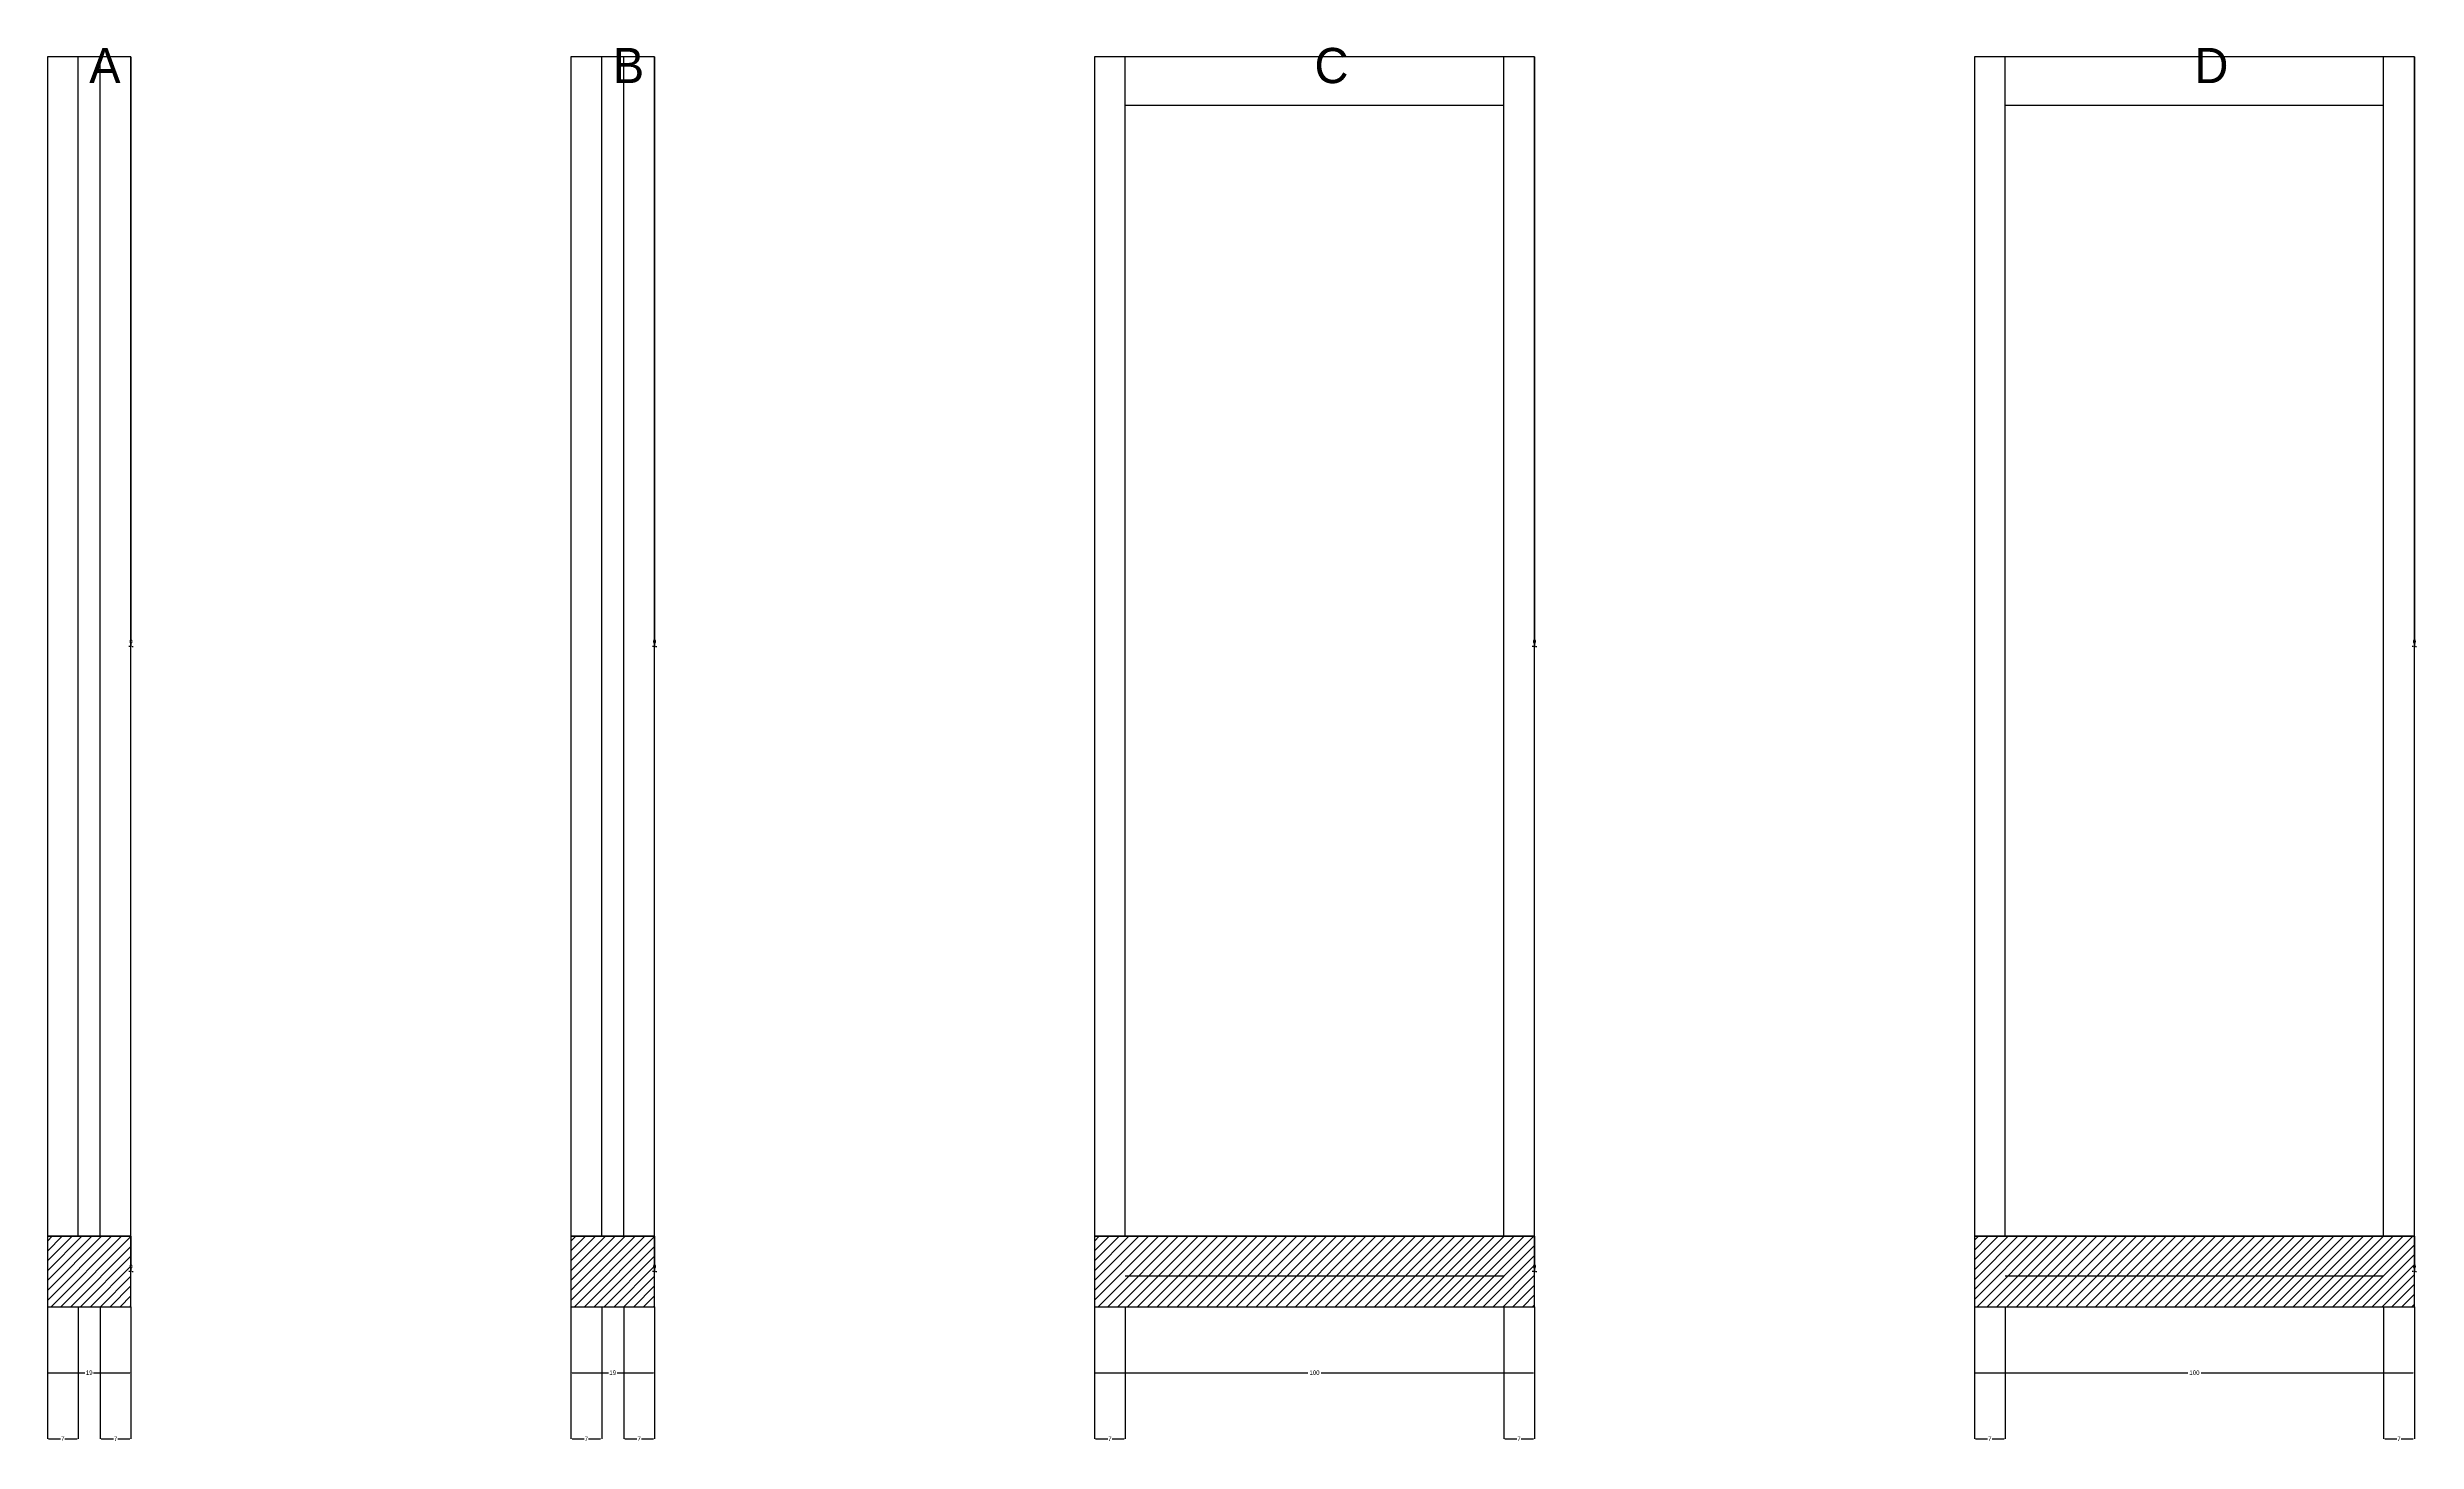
# Model space of a CAD drawing. Header units: centimetres. Extents: x 80 to 618, y -31 to 286.
import ezdxf

# ---------------------------------------------------------------- set-up
doc = ezdxf.new("R2010")
doc.units = ezdxf.units.CM
doc.linetypes.add('DASHED', pattern=[0])
for name, color, linetype in [('concreto', 7, 'Continuous'), ('COTA', 7, 'Continuous'), ('laje', 7, 'Continuous'), ('linhas_hidden', 7, 'Continuous'), ('NOMENCLATURA', 7, 'Continuous'), ('paineis_abcd', 7, 'Continuous'), ('sarrafos', 7, 'Continuous')]:
    doc.layers.add(name, color=color, linetype=linetype)
doc.dimstyles.get("Standard").update_dxf_attribs({"dimtxt": 2.5, "dimasz": 2.5, "dimexe": 1.25, "dimexo": 0.625, "dimtad": 1, "dimcen": 2.5, "dimazin": 3, "dimtfac": 1, "dimtmove": 0, "dimatfit": 3})

# ---------------------------------------------------------------- blocks, each defined once
blk = doc.blocks.new('_CLOSEDFILLED')
at = {"color": 0, "linetype": 'BYBLOCK'}
blk.add_solid([(-1, 0.2), (0, 0), (-1, -0.2)], dxfattribs=at)
blk = doc.blocks.new('*D1')
at = {"color": 1}
for p, q in [((99, 16), (99, 8)), ((98.75, 8), (98.5, 8)), ((99, 0), (99, 8)), ((99, 8), (99, 8)), ((99.25, 8), (99.5, 8))]:
    blk.add_line(p, q, dxfattribs=at)
at = {"layer": 'Defpoints'}
for p in [(99, 16), (99, 8), (99, 0)]:
    blk.add_point(p, dxfattribs=at)
at = {"layer": 'COTA', "color": 1, "xscale": 0.25, "yscale": 0.25}
blk.add_blockref('_CLOSEDFILLED', (99, 8), dxfattribs=at)
at = {"layer": 'COTA', "color": 1, "xscale": 0.25, "yscale": 0.25, "rotation": 180}
blk.add_blockref('_CLOSEDFILLED', (99, 8), dxfattribs=at)
at = {"layer": 'COTA', "color": 1, "insert": (99, 9.125), "char_height": 1, "attachment_point": 5}
blk.add_mtext('0', dxfattribs=at)
blk = doc.blocks.new('*D2')
at = {"color": 1}
for p, q in [((99, 284), (99, 150)), ((98.75, 150), (98.5, 150)), ((99, 16), (99, 150)), ((99, 150), (99, 150)), ((99.25, 150), (99.5, 150))]:
    blk.add_line(p, q, dxfattribs=at)
at = {"layer": 'Defpoints'}
for p in [(99, 284), (99, 150), (99, 16)]:
    blk.add_point(p, dxfattribs=at)
at = {"layer": 'COTA', "color": 1, "xscale": 0.25, "yscale": 0.25}
blk.add_blockref('_CLOSEDFILLED', (99, 150), dxfattribs=at)
at = {"layer": 'COTA', "color": 1, "xscale": 0.25, "yscale": 0.25, "rotation": 180}
blk.add_blockref('_CLOSEDFILLED', (99, 150), dxfattribs=at)
at = {"layer": 'COTA', "color": 1, "insert": (99, 151.125), "char_height": 1, "attachment_point": 5}
blk.add_mtext('0', dxfattribs=at)
blk = doc.blocks.new('*D3')
at = {"color": 1}
for p, q in [((80, 0), (80, -15)), ((99, 0), (99, -15)), ((80.25, -15), (88.5, -15)), ((90.5, -15), (98.75, -15))]:
    blk.add_line(p, q, dxfattribs=at)
at = {"layer": 'Defpoints'}
for p in [(80, 0), (99, 0), (80, -15)]:
    blk.add_point(p, dxfattribs=at)
at = {"layer": 'COTA', "color": 1, "xscale": 0.25, "yscale": 0.25, "rotation": 180}
blk.add_blockref('_CLOSEDFILLED', (80, -15), dxfattribs=at)
at = {"layer": 'COTA', "color": 1, "xscale": 0.25, "yscale": 0.25}
blk.add_blockref('_CLOSEDFILLED', (99, -15), dxfattribs=at)
at = {"layer": 'COTA', "color": 1, "insert": (89.5, -15), "char_height": 1, "attachment_point": 5}
blk.add_mtext('19', dxfattribs=at)
blk = doc.blocks.new('*D4')
at = {"color": 1}
for p, q in [((80, 0), (80, -30)), ((87, 0), (87, -30)), ((80.25, -30), (83, -30)), ((84, -30), (86.75, -30))]:
    blk.add_line(p, q, dxfattribs=at)
at = {"layer": 'Defpoints'}
for p in [(80, 0), (87, 0), (80, -30)]:
    blk.add_point(p, dxfattribs=at)
at = {"layer": 'COTA', "color": 1, "xscale": 0.25, "yscale": 0.25, "rotation": 180}
blk.add_blockref('_CLOSEDFILLED', (80, -30), dxfattribs=at)
at = {"layer": 'COTA', "color": 1, "xscale": 0.25, "yscale": 0.25}
blk.add_blockref('_CLOSEDFILLED', (87, -30), dxfattribs=at)
at = {"layer": 'COTA', "color": 1, "insert": (83.5, -30), "char_height": 1, "attachment_point": 5}
blk.add_mtext('7', dxfattribs=at)
blk = doc.blocks.new('*D5')
at = {"color": 1}
for p, q in [((92, 0), (92, -30)), ((99, 0), (99, -30)), ((92.25, -30), (95, -30)), ((96, -30), (98.75, -30))]:
    blk.add_line(p, q, dxfattribs=at)
at = {"layer": 'Defpoints'}
for p in [(92, 0), (99, 0), (92, -30)]:
    blk.add_point(p, dxfattribs=at)
at = {"layer": 'COTA', "color": 1, "xscale": 0.25, "yscale": 0.25, "rotation": 180}
blk.add_blockref('_CLOSEDFILLED', (92, -30), dxfattribs=at)
at = {"layer": 'COTA', "color": 1, "xscale": 0.25, "yscale": 0.25}
blk.add_blockref('_CLOSEDFILLED', (99, -30), dxfattribs=at)
at = {"layer": 'COTA', "color": 1, "insert": (95.5, -30), "char_height": 1, "attachment_point": 5}
blk.add_mtext('7', dxfattribs=at)
blk = doc.blocks.new('*D6')
at = {"color": 1}
for p, q in [((218, 16), (218, 8)), ((217.75, 8), (217.5, 8)), ((218, 0), (218, 8)), ((218, 8), (218, 8)), ((218.25, 8), (218.5, 8))]:
    blk.add_line(p, q, dxfattribs=at)
at = {"layer": 'Defpoints'}
for p in [(218, 16), (218, 8), (218, 0)]:
    blk.add_point(p, dxfattribs=at)
at = {"layer": 'COTA', "color": 1, "xscale": 0.25, "yscale": 0.25}
blk.add_blockref('_CLOSEDFILLED', (218, 8), dxfattribs=at)
at = {"layer": 'COTA', "color": 1, "xscale": 0.25, "yscale": 0.25, "rotation": 180}
blk.add_blockref('_CLOSEDFILLED', (218, 8), dxfattribs=at)
at = {"layer": 'COTA', "color": 1, "insert": (218, 9.125), "char_height": 1, "attachment_point": 5}
blk.add_mtext('0', dxfattribs=at)
blk = doc.blocks.new('*D7')
at = {"color": 1}
for p, q in [((218, 284), (218, 150)), ((217.75, 150), (217.5, 150)), ((218, 16), (218, 150)), ((218, 150), (218, 150)), ((218.25, 150), (218.5, 150))]:
    blk.add_line(p, q, dxfattribs=at)
at = {"layer": 'Defpoints'}
for p in [(218, 284), (218, 150), (218, 16)]:
    blk.add_point(p, dxfattribs=at)
at = {"layer": 'COTA', "color": 1, "xscale": 0.25, "yscale": 0.25}
blk.add_blockref('_CLOSEDFILLED', (218, 150), dxfattribs=at)
at = {"layer": 'COTA', "color": 1, "xscale": 0.25, "yscale": 0.25, "rotation": 180}
blk.add_blockref('_CLOSEDFILLED', (218, 150), dxfattribs=at)
at = {"layer": 'COTA', "color": 1, "insert": (218, 151.125), "char_height": 1, "attachment_point": 5}
blk.add_mtext('0', dxfattribs=at)
blk = doc.blocks.new('*D8')
at = {"color": 1}
for p, q in [((199, 0), (199, -15)), ((218, 0), (218, -15)), ((199.25, -15), (207.5, -15)), ((209.5, -15), (217.75, -15))]:
    blk.add_line(p, q, dxfattribs=at)
at = {"layer": 'Defpoints'}
for p in [(199, 0), (218, 0), (199, -15)]:
    blk.add_point(p, dxfattribs=at)
at = {"layer": 'COTA', "color": 1, "xscale": 0.25, "yscale": 0.25, "rotation": 180}
blk.add_blockref('_CLOSEDFILLED', (199, -15), dxfattribs=at)
at = {"layer": 'COTA', "color": 1, "xscale": 0.25, "yscale": 0.25}
blk.add_blockref('_CLOSEDFILLED', (218, -15), dxfattribs=at)
at = {"layer": 'COTA', "color": 1, "insert": (208.5, -15), "char_height": 1, "attachment_point": 5}
blk.add_mtext('19', dxfattribs=at)
blk = doc.blocks.new('*D9')
at = {"color": 1}
for p, q in [((199, 0), (199, -30)), ((206, 0), (206, -30)), ((199.25, -30), (202, -30)), ((203, -30), (205.75, -30))]:
    blk.add_line(p, q, dxfattribs=at)
at = {"layer": 'Defpoints'}
for p in [(199, 0), (206, 0), (199, -30)]:
    blk.add_point(p, dxfattribs=at)
at = {"layer": 'COTA', "color": 1, "xscale": 0.25, "yscale": 0.25, "rotation": 180}
blk.add_blockref('_CLOSEDFILLED', (199, -30), dxfattribs=at)
at = {"layer": 'COTA', "color": 1, "xscale": 0.25, "yscale": 0.25}
blk.add_blockref('_CLOSEDFILLED', (206, -30), dxfattribs=at)
at = {"layer": 'COTA', "color": 1, "insert": (202.5, -30), "char_height": 1, "attachment_point": 5}
blk.add_mtext('7', dxfattribs=at)
blk = doc.blocks.new('*D10')
at = {"color": 1}
for p, q in [((211, 0), (211, -30)), ((218, 0), (218, -30)), ((211.25, -30), (214, -30)), ((215, -30), (217.75, -30))]:
    blk.add_line(p, q, dxfattribs=at)
at = {"layer": 'Defpoints'}
for p in [(211, 0), (218, 0), (211, -30)]:
    blk.add_point(p, dxfattribs=at)
at = {"layer": 'COTA', "color": 1, "xscale": 0.25, "yscale": 0.25, "rotation": 180}
blk.add_blockref('_CLOSEDFILLED', (211, -30), dxfattribs=at)
at = {"layer": 'COTA', "color": 1, "xscale": 0.25, "yscale": 0.25}
blk.add_blockref('_CLOSEDFILLED', (218, -30), dxfattribs=at)
at = {"layer": 'COTA', "color": 1, "insert": (214.5, -30), "char_height": 1, "attachment_point": 5}
blk.add_mtext('7', dxfattribs=at)
blk = doc.blocks.new('*D11')
at = {"color": 1}
for p, q in [((418, 16), (418, 8)), ((417.75, 8), (417.5, 8)), ((418, 0), (418, 8)), ((418, 8), (418, 8)), ((418.25, 8), (418.5, 8))]:
    blk.add_line(p, q, dxfattribs=at)
at = {"layer": 'Defpoints'}
for p in [(418, 16), (418, 8), (418, 0)]:
    blk.add_point(p, dxfattribs=at)
at = {"layer": 'COTA', "color": 1, "xscale": 0.25, "yscale": 0.25}
blk.add_blockref('_CLOSEDFILLED', (418, 8), dxfattribs=at)
at = {"layer": 'COTA', "color": 1, "xscale": 0.25, "yscale": 0.25, "rotation": 180}
blk.add_blockref('_CLOSEDFILLED', (418, 8), dxfattribs=at)
at = {"layer": 'COTA', "color": 1, "insert": (418, 9.125), "char_height": 1, "attachment_point": 5}
blk.add_mtext('0', dxfattribs=at)
blk = doc.blocks.new('*D12')
at = {"color": 1}
for p, q in [((418, 284), (418, 150)), ((417.75, 150), (417.5, 150)), ((418, 16), (418, 150)), ((418, 150), (418, 150)), ((418.25, 150), (418.5, 150))]:
    blk.add_line(p, q, dxfattribs=at)
at = {"layer": 'Defpoints'}
for p in [(418, 284), (418, 150), (418, 16)]:
    blk.add_point(p, dxfattribs=at)
at = {"layer": 'COTA', "color": 1, "xscale": 0.25, "yscale": 0.25}
blk.add_blockref('_CLOSEDFILLED', (418, 150), dxfattribs=at)
at = {"layer": 'COTA', "color": 1, "xscale": 0.25, "yscale": 0.25, "rotation": 180}
blk.add_blockref('_CLOSEDFILLED', (418, 150), dxfattribs=at)
at = {"layer": 'COTA', "color": 1, "insert": (418, 151.125), "char_height": 1, "attachment_point": 5}
blk.add_mtext('0', dxfattribs=at)
blk = doc.blocks.new('*D13')
at = {"color": 1}
for p, q in [((318, 0), (318, -15)), ((418, 0), (418, -15)), ((318.25, -15), (366.5, -15)), ((369.5, -15), (417.75, -15))]:
    blk.add_line(p, q, dxfattribs=at)
at = {"layer": 'Defpoints'}
for p in [(318, 0), (418, 0), (318, -15)]:
    blk.add_point(p, dxfattribs=at)
at = {"layer": 'COTA', "color": 1, "xscale": 0.25, "yscale": 0.25, "rotation": 180}
blk.add_blockref('_CLOSEDFILLED', (318, -15), dxfattribs=at)
at = {"layer": 'COTA', "color": 1, "xscale": 0.25, "yscale": 0.25}
blk.add_blockref('_CLOSEDFILLED', (418, -15), dxfattribs=at)
at = {"layer": 'COTA', "color": 1, "insert": (368, -15), "char_height": 1, "attachment_point": 5}
blk.add_mtext('100', dxfattribs=at)
blk = doc.blocks.new('*D14')
at = {"color": 1}
for p, q in [((318, 0), (318, -30)), ((325, 0), (325, -30)), ((318.25, -30), (321, -30)), ((322, -30), (324.75, -30))]:
    blk.add_line(p, q, dxfattribs=at)
at = {"layer": 'Defpoints'}
for p in [(318, 0), (325, 0), (318, -30)]:
    blk.add_point(p, dxfattribs=at)
at = {"layer": 'COTA', "color": 1, "xscale": 0.25, "yscale": 0.25, "rotation": 180}
blk.add_blockref('_CLOSEDFILLED', (318, -30), dxfattribs=at)
at = {"layer": 'COTA', "color": 1, "xscale": 0.25, "yscale": 0.25}
blk.add_blockref('_CLOSEDFILLED', (325, -30), dxfattribs=at)
at = {"layer": 'COTA', "color": 1, "insert": (321.5, -30), "char_height": 1, "attachment_point": 5}
blk.add_mtext('7', dxfattribs=at)
blk = doc.blocks.new('*D15')
at = {"color": 1}
for p, q in [((411, 0), (411, -30)), ((418, 0), (418, -30)), ((411.25, -30), (414, -30)), ((415, -30), (417.75, -30))]:
    blk.add_line(p, q, dxfattribs=at)
at = {"layer": 'Defpoints'}
for p in [(411, 0), (418, 0), (411, -30)]:
    blk.add_point(p, dxfattribs=at)
at = {"layer": 'COTA', "color": 1, "xscale": 0.25, "yscale": 0.25, "rotation": 180}
blk.add_blockref('_CLOSEDFILLED', (411, -30), dxfattribs=at)
at = {"layer": 'COTA', "color": 1, "xscale": 0.25, "yscale": 0.25}
blk.add_blockref('_CLOSEDFILLED', (418, -30), dxfattribs=at)
at = {"layer": 'COTA', "color": 1, "insert": (414.5, -30), "char_height": 1, "attachment_point": 5}
blk.add_mtext('7', dxfattribs=at)
blk = doc.blocks.new('*D16')
at = {"color": 1}
for p, q in [((618, 16), (618, 8)), ((617.75, 8), (617.5, 8)), ((618, 0), (618, 8)), ((618, 8), (618, 8)), ((618.25, 8), (618.5, 8))]:
    blk.add_line(p, q, dxfattribs=at)
at = {"layer": 'Defpoints'}
for p in [(618, 16), (618, 8), (618, 0)]:
    blk.add_point(p, dxfattribs=at)
at = {"layer": 'COTA', "color": 1, "xscale": 0.25, "yscale": 0.25}
blk.add_blockref('_CLOSEDFILLED', (618, 8), dxfattribs=at)
at = {"layer": 'COTA', "color": 1, "xscale": 0.25, "yscale": 0.25, "rotation": 180}
blk.add_blockref('_CLOSEDFILLED', (618, 8), dxfattribs=at)
at = {"layer": 'COTA', "color": 1, "insert": (618, 9.125), "char_height": 1, "attachment_point": 5}
blk.add_mtext('0', dxfattribs=at)
blk = doc.blocks.new('*D17')
at = {"color": 1}
for p, q in [((618, 284), (618, 150)), ((617.75, 150), (617.5, 150)), ((618, 16), (618, 150)), ((618, 150), (618, 150)), ((618.25, 150), (618.5, 150))]:
    blk.add_line(p, q, dxfattribs=at)
at = {"layer": 'Defpoints'}
for p in [(618, 284), (618, 150), (618, 16)]:
    blk.add_point(p, dxfattribs=at)
at = {"layer": 'COTA', "color": 1, "xscale": 0.25, "yscale": 0.25}
blk.add_blockref('_CLOSEDFILLED', (618, 150), dxfattribs=at)
at = {"layer": 'COTA', "color": 1, "xscale": 0.25, "yscale": 0.25, "rotation": 180}
blk.add_blockref('_CLOSEDFILLED', (618, 150), dxfattribs=at)
at = {"layer": 'COTA', "color": 1, "insert": (618, 151.125), "char_height": 1, "attachment_point": 5}
blk.add_mtext('0', dxfattribs=at)
blk = doc.blocks.new('*D18')
at = {"color": 1}
for p, q in [((518, 0), (518, -15)), ((618, 0), (618, -15)), ((518.25, -15), (566.5, -15)), ((569.5, -15), (617.75, -15))]:
    blk.add_line(p, q, dxfattribs=at)
at = {"layer": 'Defpoints'}
for p in [(518, 0), (618, 0), (518, -15)]:
    blk.add_point(p, dxfattribs=at)
at = {"layer": 'COTA', "color": 1, "xscale": 0.25, "yscale": 0.25, "rotation": 180}
blk.add_blockref('_CLOSEDFILLED', (518, -15), dxfattribs=at)
at = {"layer": 'COTA', "color": 1, "xscale": 0.25, "yscale": 0.25}
blk.add_blockref('_CLOSEDFILLED', (618, -15), dxfattribs=at)
at = {"layer": 'COTA', "color": 1, "insert": (568, -15), "char_height": 1, "attachment_point": 5}
blk.add_mtext('100', dxfattribs=at)
blk = doc.blocks.new('*D19')
at = {"color": 1}
for p, q in [((518, 0), (518, -30)), ((525, 0), (525, -30)), ((518.25, -30), (521, -30)), ((522, -30), (524.75, -30))]:
    blk.add_line(p, q, dxfattribs=at)
at = {"layer": 'Defpoints'}
for p in [(518, 0), (525, 0), (518, -30)]:
    blk.add_point(p, dxfattribs=at)
at = {"layer": 'COTA', "color": 1, "xscale": 0.25, "yscale": 0.25, "rotation": 180}
blk.add_blockref('_CLOSEDFILLED', (518, -30), dxfattribs=at)
at = {"layer": 'COTA', "color": 1, "xscale": 0.25, "yscale": 0.25}
blk.add_blockref('_CLOSEDFILLED', (525, -30), dxfattribs=at)
at = {"layer": 'COTA', "color": 1, "insert": (521.5, -30), "char_height": 1, "attachment_point": 5}
blk.add_mtext('7', dxfattribs=at)
blk = doc.blocks.new('*D20')
at = {"color": 1}
for p, q in [((611, 0), (611, -30)), ((618, 0), (618, -30)), ((611.25, -30), (614, -30)), ((615, -30), (617.75, -30))]:
    blk.add_line(p, q, dxfattribs=at)
at = {"layer": 'Defpoints'}
for p in [(611, 0), (618, 0), (611, -30)]:
    blk.add_point(p, dxfattribs=at)
at = {"layer": 'COTA', "color": 1, "xscale": 0.25, "yscale": 0.25, "rotation": 180}
blk.add_blockref('_CLOSEDFILLED', (611, -30), dxfattribs=at)
at = {"layer": 'COTA', "color": 1, "xscale": 0.25, "yscale": 0.25}
blk.add_blockref('_CLOSEDFILLED', (618, -30), dxfattribs=at)
at = {"layer": 'COTA', "color": 1, "insert": (614.5, -30), "char_height": 1, "attachment_point": 5}
blk.add_mtext('7', dxfattribs=at)

msp = doc.modelspace()

# ---------------------------------------------------------------- hatches: boundary and pattern name
at = {"layer": 'concreto'}
h = msp.add_hatch(dxfattribs=at)
h.set_pattern_fill('ANSI31', scale=0.5)
h.paths.add_polyline_path([(80, 0), (99, 0), (99, 16), (80, 16)])
h = msp.add_hatch(dxfattribs=at)
h.set_pattern_fill('ANSI31', scale=0.5)
h.paths.add_polyline_path([(199, 0), (218, 0), (218, 16), (199, 16)])
h = msp.add_hatch(dxfattribs=at)
h.set_pattern_fill('ANSI31', scale=0.5)
h.paths.add_polyline_path([(318, 0), (418, 0), (418, 16), (318, 16)])
h = msp.add_hatch(dxfattribs=at)
h.set_pattern_fill('ANSI31', scale=0.5)
h.paths.add_polyline_path([(518, 0), (618, 0), (618, 16), (518, 16)])

# ---------------------------------------------------------------- linework, layer by layer
at = {"layer": 'laje', "color": 1}
for points in [[(99, 16), (80, 16)], [(80, 16), (80, 0)], [(99, 0), (99, 16)], [(218, 16), (199, 16)], [(199, 16), (199, 0)], [(218, 0), (218, 16)], [(418, 16), (318, 16)], [(318, 16), (318, 0)], [(418, 0), (418, 16)], [(618, 16), (518, 16)], [(518, 16), (518, 0)], [(618, 0), (618, 16)], [(80, 0), (99, 0)], [(199, 0), (218, 0)], [(318, 0), (418, 0)], [(518, 0), (618, 0)]]:
    msp.add_lwpolyline(points, dxfattribs=at)
at = {"layer": 'linhas_hidden', "linetype": 'DASHED'}
for p, q in [((87, 16), (87, 284)), ((92, 16), (92, 284)), ((206, 16), (206, 284)), ((211, 16), (211, 284))]:
    msp.add_line(p, q, dxfattribs=at)
at = {"layer": 'linhas_hidden'}
for p, q in [((325, 16), (325, 284)), ((411, 16), (411, 284)), ((525, 16), (525, 284)), ((611, 16), (611, 284))]:
    msp.add_line(p, q, dxfattribs=at)
at = {"layer": 'paineis_abcd'}
for points in [[(99, 284), (80, 284)], [(80, 284), (80, 16)], [(99, 16), (99, 284)], [(218, 284), (199, 284)], [(199, 284), (199, 16)], [(218, 16), (218, 284)], [(418, 284), (318, 284)], [(318, 284), (318, 16)], [(418, 16), (418, 284)], [(618, 284), (518, 284)], [(518, 284), (518, 16)], [(618, 16), (618, 284)], [(80, 16), (99, 16)], [(199, 16), (218, 16)], [(318, 16), (418, 16)], [(518, 16), (618, 16)]]:
    msp.add_lwpolyline(points, dxfattribs=at)
at = {"layer": 'sarrafos'}
for p, q in [((325, 273), (411, 273)), ((525, 273), (611, 273)), ((325, 7), (411, 7)), ((525, 7), (611, 7))]:
    msp.add_line(p, q, dxfattribs=at)

# ---------------------------------------------------------------- texts
at = {"layer": 'NOMENCLATURA', "color": 5}
for s, p in [('A', (89.5, 278)), ('B', (208.5, 278)), ('C', (368, 278)), ('D', (568, 278))]:
    msp.add_text(s, height=8, dxfattribs=at).set_placement(p)

# ---------------------------------------------------------------- dimensions: what is measured, and where the dimension line sits
at = {"layer": 'COTA', "color": 1}
for base, p1, p2, picture, middle in [((99, 150), (99, 16), (99, 284), '*D2', (99, 151.125)), ((218, 150), (218, 16), (218, 284), '*D7', (218, 151.125)), ((418, 150), (418, 16), (418, 284), '*D12', (418, 151.125)), ((618, 150), (618, 16), (618, 284), '*D17', (618, 151.125)), ((99, 8), (99, 0), (99, 16), '*D1', (99, 9.125)), ((218, 8), (218, 0), (218, 16), '*D6', (218, 9.125)), ((418, 8), (418, 0), (418, 16), '*D11', (418, 9.125)), ((618, 8), (618, 0), (618, 16), '*D16', (618, 9.125)), ((80, -15), (80, 0), (99, 0), '*D3', (89.5, -15)), ((80, -30), (80, 0), (87, 0), '*D4', (83.5, -30)), ((92, -30), (92, 0), (99, 0), '*D5', (95.5, -30)), ((199, -15), (199, 0), (218, 0), '*D8', (208.5, -15)), ((199, -30), (199, 0), (206, 0), '*D9', (202.5, -30)), ((211, -30), (211, 0), (218, 0), '*D10', (214.5, -30)), ((318, -15), (318, 0), (418, 0), '*D13', (368, -15)), ((318, -30), (318, 0), (325, 0), '*D14', (321.5, -30)), ((411, -30), (411, 0), (418, 0), '*D15', (414.5, -30)), ((518, -15), (518, 0), (618, 0), '*D18', (568, -15)), ((518, -30), (518, 0), (525, 0), '*D19', (521.5, -30)), ((611, -30), (611, 0), (618, 0), '*D20', (614.5, -30))]:
    dim = msp.add_linear_dim(base=base, p1=p1, p2=p2, dimstyle='Standard', dxfattribs=at)
    dim.commit()
    dim.dimension.update_dxf_attribs({"geometry": picture, "text_midpoint": middle})

doc.saveas('drawing.dxf')
